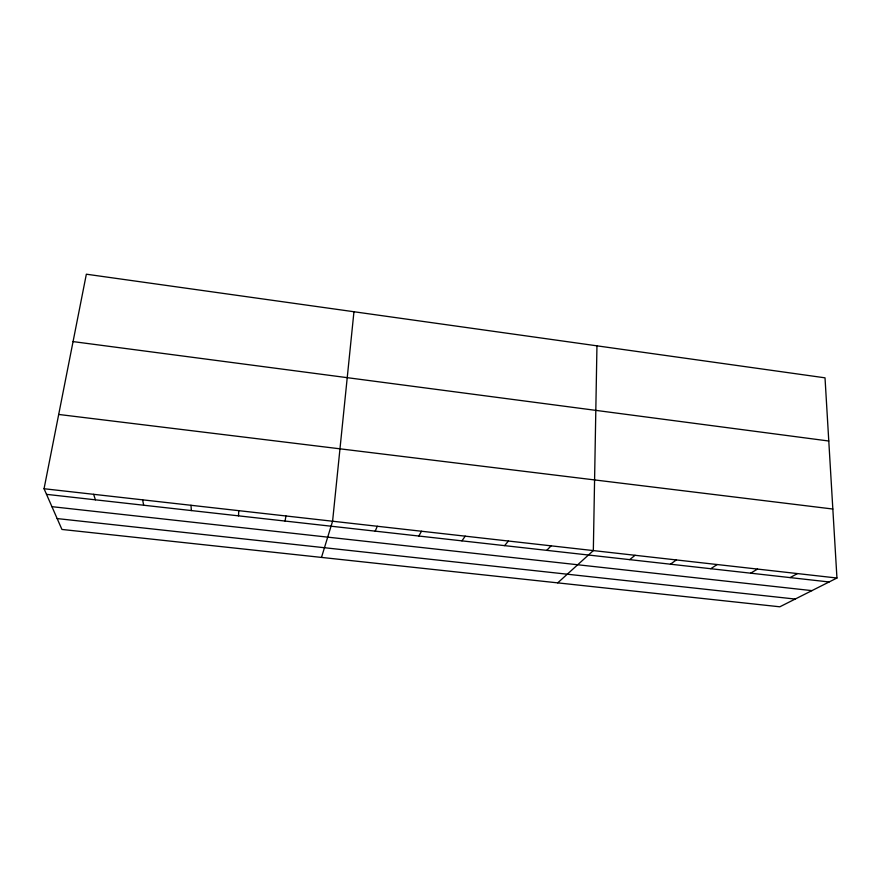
<?xml version="1.0" encoding="UTF-8"?>
<svg xmlns="http://www.w3.org/2000/svg" width="881" height="881" viewBox="0 0 881 881"><rect width="100%" height="100%" fill="white"/><g stroke="black" fill="none" stroke-linecap="round" stroke-linejoin="round"><path stroke-width="1.32" d="M596.955 345.826L593.331 550.592L557.706 582.87M238.498 515.848L238.762 510.661M353.953 311.742L332.589 521.222L321.488 557.42M285.059 521.056L285.962 515.98M44.05 488.735L86.349 274.2L825.012 377.828L836.95 578.024L779.828 606.8L61.934 529.448L44.05 488.735L836.95 578.024M375.196 531.144L377.31 526.265M418.816 536.033L421.514 531.243M461.941 540.857L465.212 536.166M504.593 545.636L508.414 541.022M546.749 550.35L551.11 545.835M629.673 559.633L635.08 555.294M670.441 564.203L676.355 559.942M710.769 568.708L717.178 564.534M750.656 573.179L757.539 569.082M790.103 577.595L797.47 573.575M57.166 518.579L795.191 599.058M51.924 506.674L811.93 590.633M46.517 494.351L829.131 581.967M58.697 414.455L832.831 509.031M73.057 341.597L828.779 441.018M93.639 494.318L95.401 499.824M142.612 499.835L143.68 505.231M190.979 505.276L191.375 510.573"/></g></svg>
